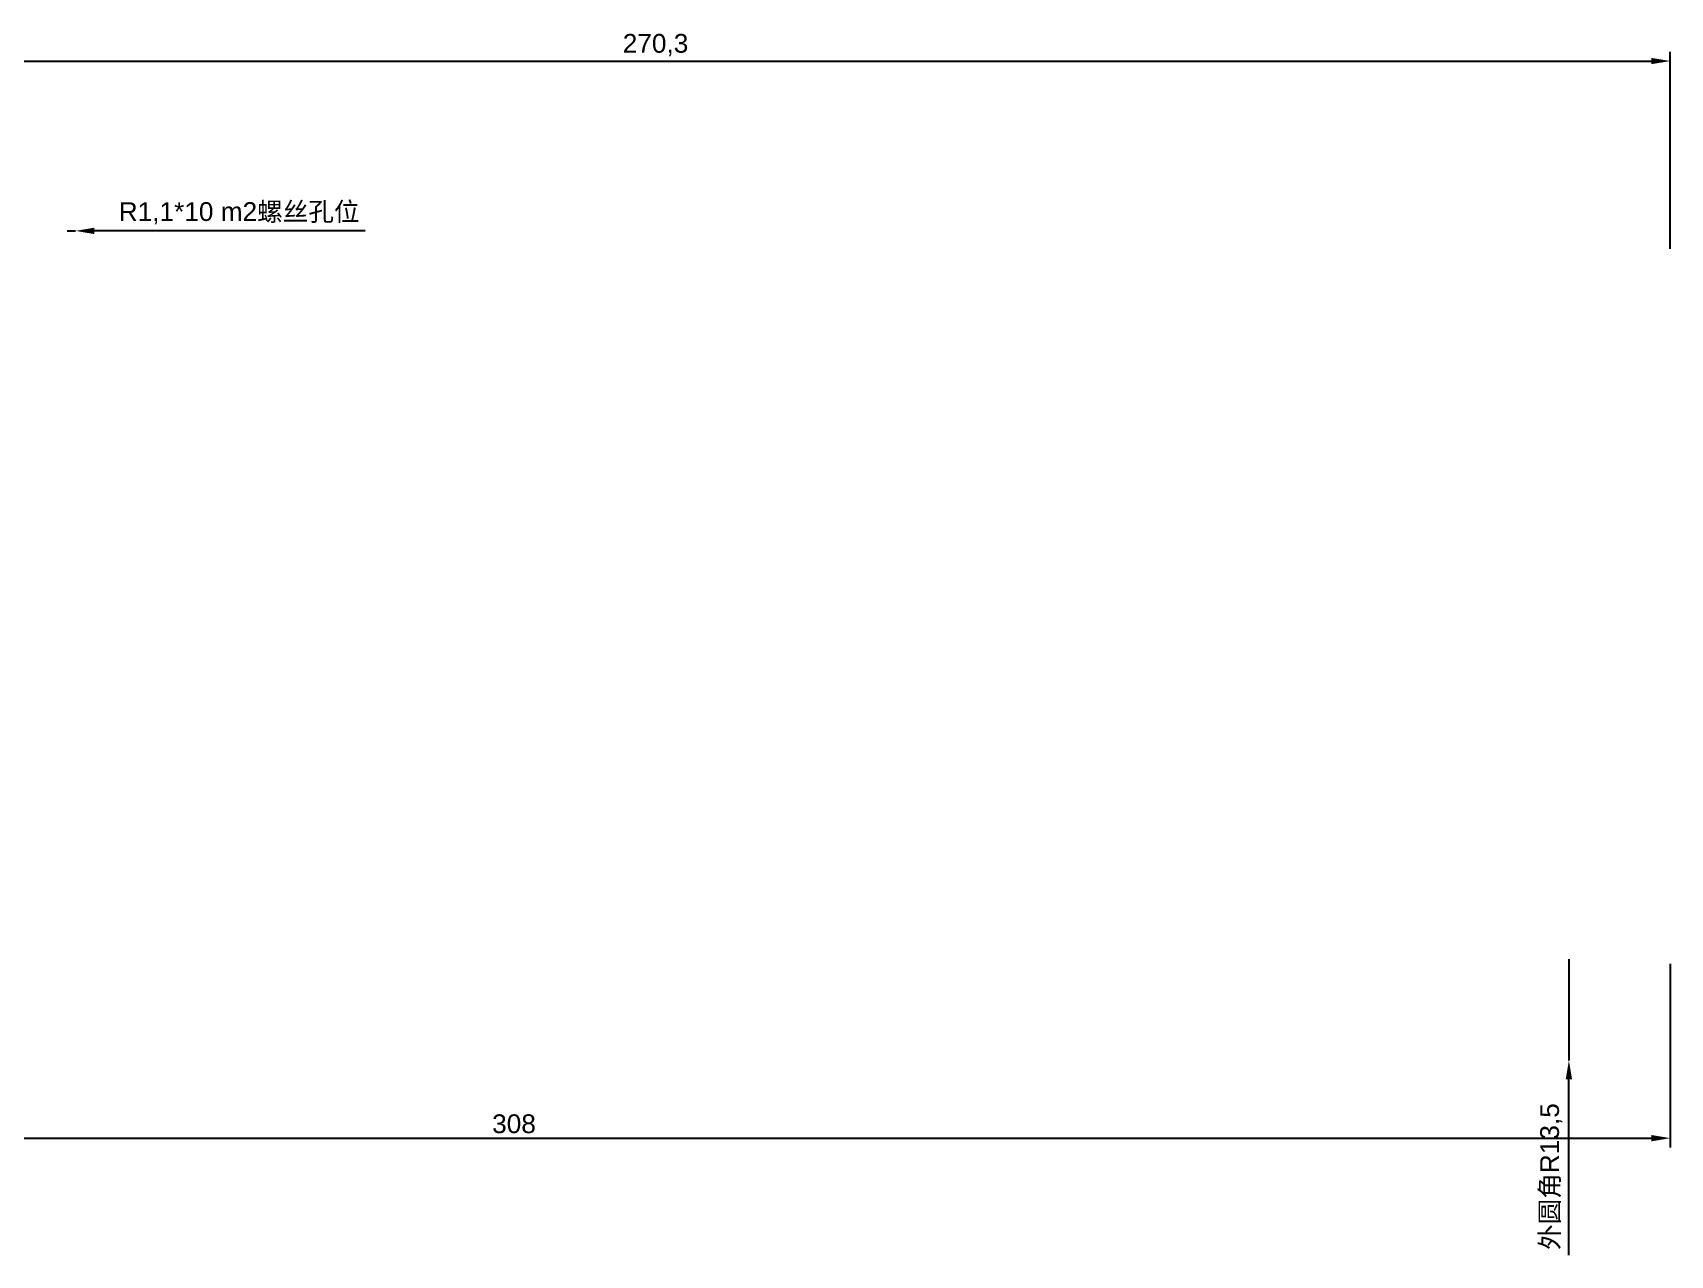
# Model space of a CAD drawing. Header units: millimetres. Extents: x -514 to 1814, y -954 to 381.
# Drawn here: x 192.7 to 410.8, y -953.8 to -790.9 of the extents above; entities that cross this region are included whole.
import ezdxf

# ---------------------------------------------------------------- set-up
doc = ezdxf.new("R2010")
doc.units = ezdxf.units.MM
doc.layers.get('Defpoints').update_dxf_attribs({"color": 1})
doc.layers.add('mark', color=90, linetype='Continuous', plot=False)
doc.styles.get("Standard").update_dxf_attribs({"font": 'arial.ttf'})
doc.dimstyles.new('ISO-25', dxfattribs={"dimtxt": 2.5, "dimasz": 2.5, "dimexe": 1.25, "dimexo": 0.625, "dimtad": 1, "dimtxsty": 'Standard', "dimcen": 2.5, "dimadec": 0, "dimazin": 0, "dimtfac": 1, "dimtmove": 0, "dimatfit": 3, "dimfxl": 1, "dimarcsym": 0})

# ---------------------------------------------------------------- blocks, each defined once
blk = doc.blocks.new('*D131')
at = {"layer": 'Defpoints', "color": 0, "transparency": 16777216}
for p in [(197.3, -817.31), (198.4, -817.31)]:
    blk.add_point(p, dxfattribs=at)
at = {"layer": 'mark', "color": 0, "lineweight": -2, "transparency": 16777216}
for p, q in [((197.3, -817.31), (198.4, -817.31)), ((236.98, -817.31), (200.9, -817.31))]:
    blk.add_line(p, q, dxfattribs=at)
at = {"layer": 'mark', "color": 0, "transparency": 16777216}
blk.add_solid([(200.9, -816.89), (200.9, -817.73), (198.4, -817.31)], dxfattribs=at)
at = {"layer": 'mark', "color": 0, "transparency": 16777216, "insert": (220.19, -814.97), "char_height": 2.5, "attachment_point": 5}
blk.add_mtext('R1,1*10 m2{\\fSimSun|b0|i0|c134|p2;螺丝孔位}', dxfattribs=at)
blk = doc.blocks.new('*D129')
at = {"layer": 'Defpoints', "color": 0, "transparency": 16777216}
for p in [(397.3, -914.31), (397.3, -927.81)]:
    blk.add_point(p, dxfattribs=at)
at = {"layer": 'mark', "color": 0, "lineweight": -2, "transparency": 16777216}
for p, q in [((397.3, -914.31), (397.3, -927.81)), ((397.3, -953.76), (397.3, -930.31))]:
    blk.add_line(p, q, dxfattribs=at)
at = {"layer": 'mark', "color": 0, "transparency": 16777216}
blk.add_solid([(396.88, -930.31), (397.72, -930.31), (397.3, -927.81)], dxfattribs=at)
at = {"layer": 'mark', "color": 0, "transparency": 16777216, "insert": (394.96, -943.28), "char_height": 2.5, "attachment_point": 5, "rotation": 90}
blk.add_mtext('{\\fSimSun|b0|i0|c134|p2;外圆角}R13,5', dxfattribs=at)
blk = doc.blocks.new('*D140')
at = {"layer": 'Defpoints', "color": 0, "transparency": 16777216}
for p in [(410.8, -794.69), (140.5, -820.31), (410.8, -820.31)]:
    blk.add_point(p, dxfattribs=at)
at = {"layer": 'mark', "color": 0, "lineweight": -2, "transparency": 16777216}
for p, q in [((140.5, -819.69), (140.5, -793.44)), ((410.8, -819.69), (410.8, -793.44)), ((143, -794.69), (408.3, -794.69))]:
    blk.add_line(p, q, dxfattribs=at)
at = {"layer": 'mark', "color": 0, "transparency": 16777216}
for points in [[(143, -794.27), (143, -795.1), (140.5, -794.69)], [(408.3, -794.27), (408.3, -795.1), (410.8, -794.69)]]:
    blk.add_solid(points, dxfattribs=at)
at = {"layer": 'mark', "color": 0, "transparency": 16777216, "insert": (275.65, -792.56), "char_height": 2.5, "attachment_point": 5}
blk.add_mtext('270,3', dxfattribs=at)
blk = doc.blocks.new('*D132')
at = {"layer": 'Defpoints', "color": 0, "transparency": 16777216}
for p in [(102.8, -914.31), (410.8, -914.31), (410.8, -938.16)]:
    blk.add_point(p, dxfattribs=at)
at = {"layer": 'mark', "color": 0, "lineweight": -2, "transparency": 16777216}
for p, q in [((102.8, -914.94), (102.8, -939.41)), ((410.8, -914.94), (410.8, -939.41)), ((105.3, -938.16), (408.3, -938.16))]:
    blk.add_line(p, q, dxfattribs=at)
at = {"layer": 'mark', "color": 0, "transparency": 16777216}
for points in [[(105.3, -937.74), (105.3, -938.58), (102.8, -938.16)], [(408.3, -937.74), (408.3, -938.58), (410.8, -938.16)]]:
    blk.add_solid(points, dxfattribs=at)
at = {"layer": 'mark', "color": 0, "transparency": 16777216, "insert": (256.8, -936.26), "char_height": 2.5, "attachment_point": 5}
blk.add_mtext('308', dxfattribs=at)

msp = doc.modelspace()

# ---------------------------------------------------------------- dimensions: what is measured, and where the dimension line sits
at = {"layer": 'mark'}
for base, p1, p2, picture, middle in [((410.8, -794.685), (140.5, -820.311), (410.8, -820.311), '*D140', (275.65, -792.558)), ((410.8, -938.159), (102.8, -914.311), (410.8, -914.311), '*D132', (256.8, -936.256))]:
    dim = msp.add_linear_dim(base=base, p1=p1, p2=p2, dimstyle='ISO-25', dxfattribs=at)
    dim.commit()
    dim.dimension.update_dxf_attribs({"geometry": picture, "text_midpoint": middle})
for center, mpoint, text, picture, middle in [((197.3, -817.311), (198.4, -817.311), '<>*10 m2{\\fSimSun|b0|i0|c134|p2;螺丝孔位}', '*D131', (220.19, -814.972)), ((397.3, -914.311), (397.3, -927.811), '{\\fSimSun|b0|i0|c134|p2;外圆角}<>', '*D129', (394.961, -943.284))]:
    dim = msp.add_radius_dim(center=center, mpoint=mpoint, text=text, dimstyle='ISO-25', dxfattribs=at)
    dim.commit()
    dim.dimension.update_dxf_attribs({"geometry": picture, "text_midpoint": middle})

doc.saveas('drawing.dxf')
